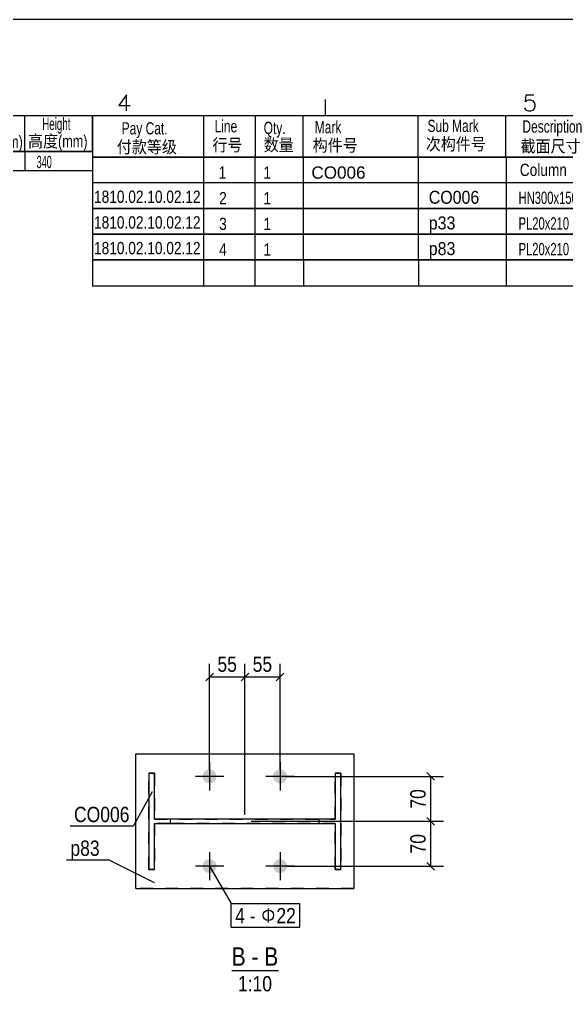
# Model space of a CAD drawing. Header units: millimetres. Extents: x -170 to 250, y -82 to 215.
# Drawn here: x 60.6 to 146, y 63 to 214.6 of the extents above; entities that cross this region are included whole.
import ezdxf

# ---------------------------------------------------------------- set-up
doc = ezdxf.new("R2010")
doc.units = ezdxf.units.MM
doc.linetypes.add('DXK_LINE_DOT2', pattern=[3.9198, 1.9599, -1.9599])
doc.styles.add('Arial', font='ARIAL.TTF', dxfattribs={"height": 0.2})
doc.styles.add('Arial Narrow', font='ARIALN.TTF', dxfattribs={"height": 0.2})

# ---------------------------------------------------------------- blocks, each defined once
blk = doc.blocks.new('Unknown-234524981-42923')
at = {"color": 7, "linetype": 'Continuous'}
for p, q in [((234.97, 199.57), (72.08, 199.57)), ((72.08, 193.08), (72.08, 199.57)), ((89.37, 193.08), (89.37, 199.57)), ((97.43, 193.08), (97.43, 199.57)), ((104.87, 193.08), (104.87, 199.57)), ((122.82, 193.08), (122.82, 199.57)), ((136.52, 193.08), (136.52, 199.57)), ((160.45, 193.08), (160.45, 199.57)), ((173.26, 193.08), (173.26, 199.57)), ((188.31, 193.08), (188.31, 199.57)), ((200.27, 193.08), (200.27, 199.57)), ((212.3, 193.08), (212.3, 199.57)), ((222.96, 193.08), (222.96, 199.57)), ((234.97, 199.57), (234.97, 193.08)), ((234.95, 193.08), (72.01, 193.08)), ((72.01, 193.08), (234.97, 193.08)), ((72.01, 193.08), (72.01, 189.08)), ((89.34, 193.08), (89.34, 189.08)), ((97.34, 193.08), (97.34, 189.08)), ((104.9, 193.08), (104.9, 189.08)), ((122.83, 193.08), (122.83, 189.08)), ((136.56, 193.08), (136.56, 189.08)), ((160.5, 193.08), (160.5, 189.08)), ((173.25, 193.08), (173.25, 189.08)), ((188.3, 193.08), (188.3, 189.08)), ((200.3, 193.08), (200.3, 189.08)), ((212.3, 193.08), (212.3, 189.08)), ((222.97, 193.08), (222.97, 189.08)), ((234.97, 193.08), (234.97, 189.08)), ((234.95, 189.08), (72.01, 189.08)), ((234.96, 189.08), (72.01, 189.08)), ((72.01, 189.08), (72.01, 185.08)), ((89.34, 189.08), (89.34, 185.08)), ((89.34, 189.08), (89.34, 185.08)), ((97.34, 189.08), (97.34, 185.08)), ((104.9, 189.08), (104.9, 185.08)), ((122.83, 189.08), (122.83, 185.08)), ((136.56, 189.08), (136.56, 185.08)), ((160.5, 189.08), (160.5, 185.08)), ((173.25, 189.08), (173.25, 185.08)), ((188.3, 189.08), (188.3, 185.08)), ((200.3, 189.08), (200.3, 185.08)), ((212.3, 189.08), (212.3, 185.08)), ((222.97, 189.08), (222.97, 185.08)), ((234.97, 189.08), (234.97, 185.08)), ((72.01, 185.08), (234.97, 185.08)), ((234.96, 185.08), (72.01, 185.08)), ((72.01, 185.08), (72.01, 181.08)), ((89.34, 185.08), (89.34, 181.08)), ((89.34, 185.08), (89.34, 181.08)), ((97.34, 185.08), (97.34, 181.08)), ((104.9, 185.08), (104.9, 181.08)), ((122.83, 185.08), (122.83, 181.08)), ((136.56, 185.08), (136.56, 181.08)), ((160.5, 185.08), (160.5, 181.08)), ((173.25, 185.08), (173.25, 181.08)), ((188.3, 185.08), (188.3, 181.08)), ((200.3, 185.08), (200.3, 181.08)), ((212.3, 185.08), (212.3, 181.08)), ((222.97, 185.08), (222.97, 181.08)), ((234.97, 185.08), (234.97, 181.08)), ((72.01, 181.08), (234.97, 181.08)), ((234.96, 181.08), (72.01, 181.08)), ((72.01, 181.08), (72.01, 177.08)), ((89.34, 181.08), (89.34, 177.08)), ((89.34, 181.08), (89.34, 177.08)), ((97.34, 181.08), (97.34, 177.08)), ((104.9, 181.08), (104.9, 177.08)), ((122.83, 181.08), (122.83, 177.08)), ((136.56, 181.08), (136.56, 177.08)), ((160.5, 181.08), (160.5, 177.08)), ((173.25, 181.08), (173.25, 177.08)), ((188.3, 181.08), (188.3, 177.08)), ((200.3, 181.08), (200.3, 177.08)), ((212.3, 181.08), (212.3, 177.08)), ((222.97, 181.08), (222.97, 177.08)), ((234.97, 181.08), (234.97, 177.08)), ((72.01, 177.08), (234.97, 177.08)), ((72.01, 177.08), (72.01, 173)), ((234.9, 177.08), (72.01, 177.08)), ((89.33, 177.08), (89.33, 173)), ((97.33, 177.08), (97.33, 173)), ((104.93, 177.08), (104.93, 173)), ((122.88, 177.08), (122.88, 173)), ((136.55, 177.08), (136.55, 173)), ((173.21, 177.08), (173.21, 173.01)), ((188.29, 177.08), (188.29, 173)), ((200.11, 177.08), (200.11, 173.08)), ((212.29, 177.08), (212.29, 173)), ((222.95, 177.08), (222.95, 173)), ((234.97, 177.08), (234.97, 173)), ((234.89, 173), (72, 173))]:
    blk.add_line(p, q, dxfattribs=at)
at = {"color": 3, "style": 'Arial'}
for s, height, width, p in [('Pay Cat.', 1.91, 0.7, (76.56, 196.65)), ('Line', 1.91, 0.7, (91.06, 196.97)), ('Qty.', 1.91, 0.7, (98.72, 196.71)), ('Mark', 1.91, 0.7, (106.69, 196.83)), ('Sub Mark', 1.91, 0.7, (124.28, 197.03)), ('Description', 1.9102, 0.7, (139.09, 196.93)), ('ABM', 1.91, 0.7, (204.34, 196.71)), ('Weight', 1.91, 0.7, (213.42, 196.71)), ('REMARK', 1.91, 0.7, (224.34, 196.71)), ('行号', 1.91, 0.9, (90.72, 194.05)), ('数量', 1.91, 0.9, (98.72, 194.05)), ('构件号', 1.91, 0.9, (106.37, 193.99)), ('次构件号', 1.91, 0.9, (124.01, 194.19)), ('截面尺寸', 1.91, 0.9, (138.79, 193.85)), ('材料订单号', 1.91, 0.9, (200.34, 194.05)), ('重量(kg)', 1.91, 0.9, (213.42, 194.05)), ('备 注', 1.91, 0.9, (225.68, 194.05))]:
    blk.add_text(s, height=height, dxfattribs=dict(at, width=width)).set_placement(p)
at = {"color": 3, "linetype": 'Continuous'}
for s, height, style, width, p in [('Material', 1.91, 'Arial', 0.7, (162.54, 196.7)), ('Finish', 1.91, 'Arial', 0.7, (190.49, 196.7)), ('付款等级', 1.91, 'Arial', 0.9, (75.8, 193.75)), ('材质', 1.91, 'Arial', 0.9, (163.62, 193.57)), ('油漆', 1.91, 'Arial', 0.7, (191.02, 193.96)), ('1', 1.91, 'Arial', 0.8, (91.68, 189.75)), ('1', 1.91, 'Arial', 0.8, (98.68, 189.75)), ('Column', 1.91, 'Arial', 0.8, (138.68, 190.17)), ('1810.02.10.02.12', 1.9102, 'Arial', 0.8, (72.25, 185.98)), ('G', 1.91, 'Arial', 0.8, (191.39, 186)), ('2', 1.91, 'Arial', 0.8, (91.77, 185.76)), ('1', 1.91, 'Arial', 0.8, (98.68, 185.75)), ('CO006', 2.022, 'Arial', 0.88, (124.48, 185.84)), ('HN300x150x6.5x9', 1.9089, 'Arial Narrow', 0.8, (138.49, 185.82)), ('Q355B', 1.91, 'Arial', 0.6, (161.99, 185.94)), ('2958', 1.91, 'Arial', 0.8, (175.54, 185.95)), ('108.78', 1.91, 'Arial', 0.7, (212.95, 185.96)), ('1810.02.10.02.12', 1.9102, 'Arial', 0.8, (72.25, 181.98)), ('3', 1.91, 'Arial', 0.8, (91.77, 181.76)), ('1', 1.91, 'Arial', 0.8, (98.68, 181.75)), ('p33', 2.022, 'Arial', 0.88, (124.48, 181.84)), ('PL20x210', 1.909, 'Arial Narrow', 0.8, (138.49, 181.82)), ('Q355B', 1.91, 'Arial', 0.6, (161.99, 181.94)), ('340', 1.91, 'Arial', 0.8, (175.54, 181.95)), ('G', 1.91, 'Arial', 0.8, (191.39, 182)), ('11.21', 1.91, 'Arial', 0.7, (212.95, 181.96)), ('1810.02.10.02.12', 1.9102, 'Arial', 0.8, (72.25, 177.98)), ('4', 1.91, 'Arial', 0.8, (91.77, 177.76)), ('1', 1.91, 'Arial', 0.8, (98.68, 177.75)), ('p83', 2.022, 'Arial', 0.88, (124.48, 177.84)), ('PL20x210', 1.909, 'Arial Narrow', 0.8, (138.49, 177.82)), ('Q355B', 1.91, 'Arial', 0.6, (161.99, 177.94)), ('340', 1.91, 'Arial', 0.8, (175.54, 177.95)), ('G', 1.91, 'Arial', 0.8, (191.39, 178)), ('11.21', 1.91, 'Arial', 0.7, (212.95, 177.96)), ('TOTAL', 2.022, 'Arial', 0.7, (202.77, 173.92)), ('131.20', 1.91, 'Arial', 0.7, (212.86, 174.04))]:
    blk.add_text(s, height=height, dxfattribs=dict(at, style=style, width=width)).set_placement(p)
at = {"color": 3, "style": 'Arial'}
for s, p in [('Length', (175.54, 196.7)), ('长度(mm)', (175.54, 194.03))]:
    blk.add_text(s, height=1.91, dxfattribs=at).set_placement(p)
at = {"color": 3, "linetype": 'Continuous', "style": 'Arial'}
blk.add_text('CO006', height=1.91, dxfattribs=at).set_placement((106.16, 189.75))
blk = doc.blocks.new('Unknown-234524981-42926')
at = {"color": 7, "linetype": 'Continuous'}
for p, q in [((38.98, 193.99), (38.98, 199.57)), ((72.01, 199.57), (38.98, 199.57)), ((51.7, 193.99), (51.7, 199.57)), ((61.47, 193.98), (61.47, 199.56)), ((72.01, 193.99), (72.01, 199.57)), ((72.01, 193.99), (38.98, 193.99)), ((38.98, 193.97), (72.01, 193.97)), ((38.98, 193.97), (38.98, 190.97)), ((51.74, 193.97), (51.74, 190.97)), ((61.47, 193.97), (61.47, 190.97)), ((72.01, 193.97), (72.01, 190.97)), ((72.01, 190.97), (38.98, 190.97))]:
    blk.add_line(p, q, dxfattribs=at)
at = {"color": 3, "style": 'Arial Narrow'}
for s, p in [('Length', (41.76, 197.31)), ('长度(mm)', (39.97, 194.53))]:
    blk.add_text(s, height=1.909, dxfattribs=at).set_placement(p)
at = {"color": 3, "linetype": 'Continuous', "style": 'Arial Narrow'}
for s, width, p in [('Width', 0.7, (54.04, 197.16)), ('Height', 0.7, (64.15, 197.34)), ('宽度(mm)', 0.9, (51.86, 194.54)), ('高度(mm)', 0.9, (61.95, 194.64)), ('2998', 0.65, (41.87, 191.4)), ('210', 0.65, (55.65, 191.3)), ('340', 0.65, (63.29, 191.4))]:
    blk.add_text(s, height=1.909, dxfattribs=dict(at, width=width)).set_placement(p)
blk = doc.blocks.new('Unknown-234524981-42933')
at = {"color": 7, "linetype": 'Continuous'}
for p, q in [((249.97, 214.57), (-170.03, 214.57)), ((77.29, 202.82), (76.1, 201.16)), ((77.29, 200.32), (77.29, 202.82)), ((108.31, 202.07), (108.31, 199.57)), ((139.56, 201.75), (139.68, 202.82)), ((139.68, 201.87), (139.56, 201.75)), ((139.68, 202.82), (140.87, 202.82)), ((140.03, 201.99), (139.68, 201.87)), ((140.39, 201.99), (140.03, 201.99)), ((140.75, 201.87), (140.39, 201.99)), ((140.99, 201.63), (140.75, 201.87)), ((141.1, 201.28), (140.99, 201.63)), ((76.1, 201.16), (77.89, 201.16)), ((139.44, 200.8), (139.56, 200.56)), ((139.56, 200.56), (139.68, 200.44)), ((139.68, 200.44), (140.03, 200.32)), ((140.03, 200.32), (140.39, 200.32)), ((140.39, 200.32), (140.75, 200.44)), ((140.75, 200.44), (140.99, 200.68)), ((140.99, 200.68), (141.1, 201.04)), ((141.1, 201.04), (141.1, 201.28)), ((234.97, 199.57), (-145.03, 199.57))]:
    blk.add_line(p, q, dxfattribs=at)
blk = doc.blocks.new('Unknown-234524981-13 - 6336')
at = {"color": 6, "linetype": 'Continuous'}
blk.add_line((93.73, 66.32), (101.01, 66.32), dxfattribs=at)
at = {"color": 0, "linetype": 'Continuous'}
for points in [[(95.92, 67.07), (95.92, 70.07), (93.73, 70.07), (93.73, 67.07)], [(97.91, 67.07), (97.91, 70.07), (96.82, 70.07), (96.82, 67.07)], [(101.01, 67.07), (101.01, 70.07), (98.81, 70.07), (98.81, 67.07)], [(100.03, 63.07), (100.03, 65.57), (94.7, 65.57), (94.7, 63.07)]]:
    blk.add_wipeout(points, dxfattribs=at)
at = {"color": 6, "linetype": 'Continuous', "style": 'Arial Narrow'}
for s, height, p in [('B', 2.86, (93.73, 67.07)), ('B', 2.86, (98.81, 67.07)), ('-', 2.86, (96.82, 67.07)), ('1:10', 2.386, (94.7, 63.07))]:
    blk.add_text(s, height=height, dxfattribs=at).set_placement(p)
blk = doc.blocks.new('Bolt-234524981-6341 - 6336')
at = {"linetype": 'Continuous'}
for points in [[(90.28, 95.48, -1), (90.28, 97.68, -1)], [(101.28, 95.48, -1), (101.28, 97.68, -1)], [(90.28, 81.48, -1), (90.28, 83.68, -1)], [(101.28, 81.48, -1), (101.28, 83.68, -1)]]:
    blk.add_hatch(color=3, dxfattribs=at).paths.add_polyline_path(points)
at = {"color": 3, "linetype": 'Continuous'}
for p, q in [((90.28, 98.78), (90.28, 94.38)), ((101.28, 98.78), (101.28, 94.38)), ((92.48, 96.58), (88.08, 96.58)), ((103.48, 96.58), (99.08, 96.58)), ((90.28, 84.78), (90.28, 80.38)), ((101.28, 84.78), (101.28, 80.38)), ((92.48, 82.58), (88.08, 82.58)), ((103.48, 82.58), (99.08, 82.58))]:
    blk.add_line(p, q, dxfattribs=at)
blk = doc.blocks.new('Part-234524981-6338 - 6336')
at = {"color": 2, "linetype": 'Continuous'}
for p, q in [((78.78, 79.08), (78.78, 100.08)), ((78.78, 100.08), (112.78, 100.08)), ((112.78, 100.08), (112.78, 79.08)), ((78.78, 79.08), (112.78, 79.08))]:
    blk.add_line(p, q, dxfattribs=at)
at = {"color": 7, "linetype": 'DXK_LINE_DOT2'}
for p, q in [((78.78, 100.08), (112.78, 100.08)), ((112.78, 79.08), (78.78, 79.08))]:
    blk.add_line(p, q, dxfattribs=at)
blk = doc.blocks.new('Part-234524981-6339 - 6336')
at = {"color": 7, "linetype": 'DXK_LINE_DOT2'}
for p, q in [((80.78, 82.08), (80.78, 97.08)), ((80.78, 97.08), (81.68, 97.08)), ((81.68, 97.08), (81.68, 82.08)), ((109.88, 82.08), (109.88, 97.08)), ((109.88, 97.08), (110.78, 97.08)), ((110.78, 97.08), (110.78, 82.08)), ((81.68, 89.9), (109.88, 89.9)), ((84.18, 89.25), (84.18, 89.9)), ((107.38, 89.25), (107.38, 89.9)), ((83.99, 89.25), (81.68, 89.25)), ((109.88, 89.25), (83.99, 89.25)), ((81.68, 82.08), (80.78, 82.08)), ((110.78, 82.08), (109.88, 82.08))]:
    blk.add_line(p, q, dxfattribs=at)
at = {"color": 2, "linetype": 'Continuous'}
for p, q in [((81.68, 97.08), (80.78, 97.08)), ((80.78, 97.08), (80.78, 82.08)), ((81.68, 89.9), (81.68, 97.08)), ((110.78, 97.08), (109.88, 97.08)), ((109.88, 97.08), (109.88, 89.9)), ((110.78, 82.08), (110.78, 97.08)), ((109.88, 89.9), (81.68, 89.9)), ((81.68, 89.25), (109.88, 89.25)), ((81.68, 82.08), (81.68, 89.25)), ((109.88, 89.25), (109.88, 82.08)), ((80.78, 82.08), (81.68, 82.08)), ((109.88, 82.08), (110.78, 82.08))]:
    blk.add_line(p, q, dxfattribs=at)
blk = doc.blocks.new('StraightDimension-234524981-6447 - 6336')
at = {"color": 7, "linetype": 'Continuous'}
for p, q in [((125.38, 95.98), (124.18, 97.18)), ((102.28, 96.58), (126.78, 96.58)), ((124.78, 89.58), (124.78, 96.58)), ((96.78, 89.58), (126.78, 89.58)), ((124.18, 90.18), (125.38, 88.98))]:
    blk.add_line(p, q, dxfattribs=at)
at = {"color": 0}
blk.add_wipeout([(124.48, 95.1), (120.98, 95.1), (120.98, 91.05), (124.48, 91.05)], dxfattribs=at)
at = {"color": 4, "style": 'Arial Narrow'}
blk.add_text('70', height=2.386, rotation=90.0002, dxfattribs=at).set_placement((123.98, 91.55))
blk = doc.blocks.new('StraightDimension-234524981-6448 - 6336')
at = {"color": 7, "linetype": 'Continuous'}
for p, q in [((96.78, 89.58), (126.78, 89.58)), ((125.38, 88.98), (124.18, 90.18)), ((124.78, 82.58), (124.78, 89.58)), ((102.28, 82.58), (126.78, 82.58)), ((124.18, 83.18), (125.38, 81.98))]:
    blk.add_line(p, q, dxfattribs=at)
at = {"color": 0}
blk.add_wipeout([(124.48, 88.1), (120.98, 88.1), (120.98, 84.05), (124.48, 84.05)], dxfattribs=at)
at = {"color": 4, "style": 'Arial Narrow'}
blk.add_text('70', height=2.386, rotation=90.0002, dxfattribs=at).set_placement((123.98, 84.55))
blk = doc.blocks.new('StraightDimension-234524981-6924 - 6336')
at = {"color": 7, "linetype": 'Continuous'}
for p, q in [((95.78, 90.58), (95.78, 114.13)), ((101.28, 97.58), (101.28, 114.13)), ((96.38, 112.68), (95.18, 111.48)), ((100.68, 111.48), (101.88, 112.68)), ((95.78, 112.08), (101.28, 112.08))]:
    blk.add_line(p, q, dxfattribs=at)
at = {"color": 0}
blk.add_wipeout([(100.55, 112.38), (100.55, 115.88), (96.5, 115.88), (96.5, 112.38)], dxfattribs=at)
at = {"color": 4, "style": 'Arial Narrow'}
blk.add_text('55', height=2.386, dxfattribs=at).set_placement((97, 112.88))
blk = doc.blocks.new('StraightDimension-234524981-6925 - 6336')
at = {"color": 7, "linetype": 'Continuous'}
for p, q in [((90.28, 97.58), (90.28, 114.13)), ((95.78, 90.58), (95.78, 114.13)), ((90.88, 112.68), (89.68, 111.48)), ((95.18, 111.48), (96.38, 112.68)), ((90.28, 112.08), (95.78, 112.08))]:
    blk.add_line(p, q, dxfattribs=at)
at = {"color": 0}
blk.add_wipeout([(95.05, 112.38), (95.05, 115.88), (91, 115.88), (91, 112.38)], dxfattribs=at)
at = {"color": 4, "style": 'Arial Narrow'}
blk.add_text('55', height=2.386, dxfattribs=at).set_placement((91.5, 112.88))
blk = doc.blocks.new('Mark-234524981-6354 - 6336')
at = {"color": 0}
blk.add_wipeout([(77.8, 89.45), (77.8, 91.95), (69.12, 91.95), (69.12, 89.45)], dxfattribs=at)
blk.add_wipeout([(77.8, 89.45), (77.8, 91.95), (69.12, 91.95), (69.12, 89.45)], dxfattribs=at)
at = {"color": 7, "linetype": 'Continuous'}
for p in [(81.33, 94.16), (68.52, 88.85)]:
    blk.add_line(p, (78.4, 88.85), dxfattribs=at)
at = {"color": 3, "style": 'Arial Narrow'}
blk.add_text('CO006', height=2.386, dxfattribs=at).set_placement((69.12, 89.45))
blk = doc.blocks.new('Mark-234524981-6351 - 6336')
at = {"color": 7, "linetype": 'Continuous'}
blk.add_line((81.68, 80.01), (74.48, 83.59), dxfattribs=at)
at = {"color": 0}
blk.add_wipeout([(73.13, 84.19), (73.13, 86.69), (68.56, 86.69), (68.56, 84.19)], dxfattribs=at)
blk.add_wipeout([(73.13, 84.19), (73.13, 86.69), (68.56, 86.69), (68.56, 84.19)], dxfattribs=at)
at = {"color": 7, "linetype": 'Continuous'}
blk.add_line((67.96, 83.59), (74.48, 83.59), dxfattribs=at)
at = {"color": 3, "style": 'Arial Narrow'}
blk.add_text('p83', height=2.386, dxfattribs=at).set_placement((68.56, 84.19))
blk = doc.blocks.new('Mark-234524981-6453 - 6336')
at = {"color": 0}
blk.add_wipeout([(95.79, 73.67), (95.79, 76.17), (94.27, 76.17), (94.27, 73.67)], dxfattribs=at)
blk.add_wipeout([(95.79, 73.67), (95.79, 76.17), (94.27, 76.17), (94.27, 73.67)], dxfattribs=at)
at = {"color": 7, "linetype": 'Continuous'}
for p in [(90.28, 82.58), (93.67, 73.07)]:
    blk.add_line(p, (93.67, 76.77), dxfattribs=at)
at = {"color": 3, "style": 'Arial Narrow'}
blk.add_text('4', height=2.39, dxfattribs=at).set_placement((94.27, 73.67))
at = {"color": 0}
blk.add_wipeout([(97.45, 73.67), (97.45, 76.17), (96.54, 76.17), (96.54, 73.67)], dxfattribs=at)
blk.add_wipeout([(97.45, 73.67), (97.45, 76.17), (96.54, 76.17), (96.54, 73.67)], dxfattribs=at)
at = {"color": 3, "style": 'Arial Narrow'}
blk.add_text('-', height=2.39, dxfattribs=at).set_placement((96.54, 73.67))
at = {"color": 0}
blk.add_wipeout([(100.7, 73.67), (100.7, 76.17), (98.2, 76.17), (98.2, 73.67)], dxfattribs=at)
at = {"color": 3, "linetype": 'Continuous'}
blk.add_line((99.45, 73.8), (99.45, 75.98), dxfattribs=at)
at = {"color": 0}
blk.add_wipeout([(103.75, 73.67), (103.75, 76.17), (100.7, 76.17), (100.7, 73.67)], dxfattribs=at)
blk.add_wipeout([(103.75, 73.67), (103.75, 76.17), (100.7, 76.17), (100.7, 73.67)], dxfattribs=at)
at = {"color": 7, "linetype": 'Continuous'}
for p, q in [((93.67, 76.77), (104.35, 76.77)), ((104.35, 73.07), (104.35, 76.77)), ((93.67, 73.07), (104.35, 73.07))]:
    blk.add_line(p, q, dxfattribs=at)
at = {"color": 3, "linetype": 'Continuous'}
blk.add_circle((99.45, 74.92), 0.812, dxfattribs=at)
at = {"color": 3, "style": 'Arial Narrow'}
blk.add_text('22', height=2.386, dxfattribs=at).set_placement((100.7, 73.67))

msp = doc.modelspace()

# ---------------------------------------------------------------- block references
for name in ['Unknown-234524981-42933', 'Unknown-234524981-42926', 'Unknown-234524981-42923', 'Part-234524981-6338 - 6336', 'Bolt-234524981-6341 - 6336', 'Part-234524981-6339 - 6336']:
    msp.add_blockref(name, (0, 0))

# ---------------------------------------------------------------- next in the draw order: block references
for name in ['StraightDimension-234524981-6447 - 6336', 'Mark-234524981-6354 - 6336', 'Mark-234524981-6351 - 6336', 'Unknown-234524981-13 - 6336']:
    msp.add_blockref(name, (0, 0))

# ---------------------------------------------------------------- next in the draw order: block references
msp.add_blockref('StraightDimension-234524981-6448 - 6336', (0, 0))

# ---------------------------------------------------------------- next in the draw order: block references
for name in ['StraightDimension-234524981-6924 - 6336', 'Mark-234524981-6453 - 6336']:
    msp.add_blockref(name, (0, 0))

# ---------------------------------------------------------------- next in the draw order: block references
msp.add_blockref('StraightDimension-234524981-6925 - 6336', (0, 0))

doc.saveas('drawing.dxf')
